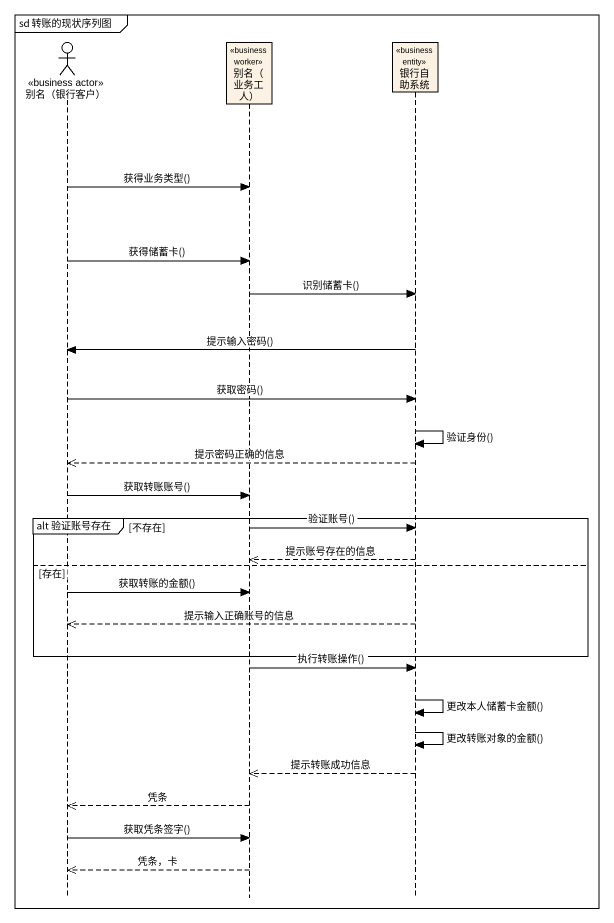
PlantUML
@startuml
mainframe sd 转账的现状序列图
hide footbox
actor "别名（银行客户）" as 别名_银行客户 <<business actor>>
participant "别名（业务工人）" as 别名_业务工人 <<business worker>>
participant 银行自助系统 <<business entity>>

别名_银行客户 -> 别名_业务工人 : 获得业务类型()
别名_银行客户 -> 别名_业务工人 : 获得储蓄卡()
别名_业务工人 -> 银行自助系统 : 识别储蓄卡()
银行自助系统 -> 别名_银行客户 : 提示输入密码()
别名_银行客户 -> 银行自助系统 : 获取密码()
银行自助系统 -> 银行自助系统 : 验证身份()
银行自助系统 -->> 别名_银行客户 : 提示密码正确的信息
别名_银行客户 -> 别名_业务工人 : 获取转账账号()
group alt 验证账号存在 [不存在]
  别名_业务工人 -> 银行自助系统 : 验证账号()
  银行自助系统 -->> 别名_业务工人 : 提示账号存在的信息
else 存在
  别名_银行客户 -> 别名_业务工人 : 获取转账的金额()
  银行自助系统 -->> 别名_银行客户 : 提示输入正确账号的信息
end
别名_业务工人 -> 银行自助系统 : 执行转账操作()
银行自助系统 -> 银行自助系统 : 更改本人储蓄卡金额()
银行自助系统 -> 银行自助系统 : 更改转账对象的金额()
银行自助系统 -->> 别名_业务工人 : 提示转账成功信息
别名_业务工人 -->> 别名_银行客户 : 凭条
别名_银行客户 -> 别名_业务工人 : 获取凭条签字()
别名_业务工人 -->> 别名_银行客户 : 凭条，卡
@enduml
